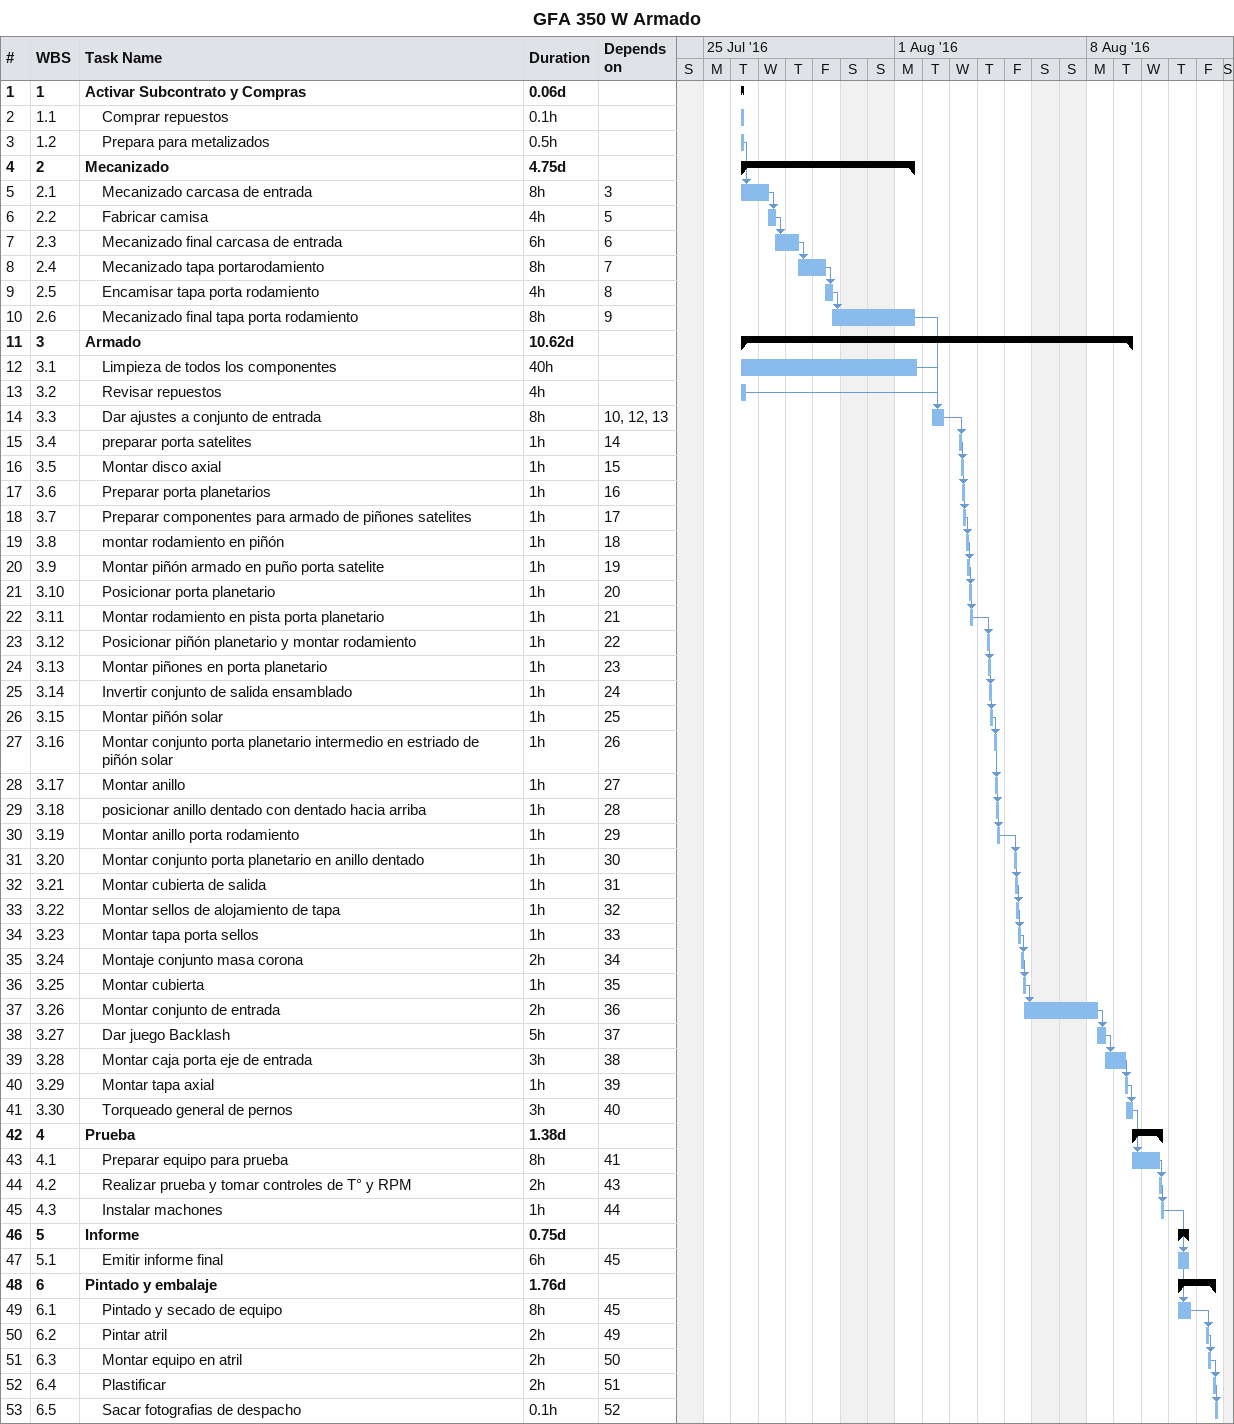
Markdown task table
GFA 350 W Armado

| ID | WBS | Task | Duration | Start | Finish | Predecessors |
|---|---|---|---|---|---|---|
| 1 | 1 | **Activar Subcontrato y Compras** | 0.06d | 2016-07-26 | 2016-07-26 |  |
| 2 | 1.1 | Comprar repuestos | 0.1h | 2016-07-26 | 2016-07-26 |  |
| 3 | 1.2 | Prepara para metalizados | 0.5h | 2016-07-26 | 2016-07-26 |  |
| 4 | 2 | **Mecanizado** | 4.75d | 2016-07-26 | 2016-08-01 |  |
| 5 | 2.1 | Mecanizado carcasa de entrada | 8h | 2016-07-26 | 2016-07-27 | 3 |
| 6 | 2.2 | Fabricar camisa | 4h | 2016-07-27 | 2016-07-27 | 5 |
| 7 | 2.3 | Mecanizado final carcasa de entrada | 6h | 2016-07-27 | 2016-07-28 | 6 |
| 8 | 2.4 | Mecanizado tapa portarodamiento | 8h | 2016-07-28 | 2016-07-29 | 7 |
| 9 | 2.5 | Encamisar tapa porta rodamiento | 4h | 2016-07-29 | 2016-07-29 | 8 |
| 10 | 2.6 | Mecanizado final tapa porta rodamiento | 8h | 2016-07-29 | 2016-08-01 | 9 |
| 11 | 3 | **Armado** | 10.62d | 2016-07-26 | 2016-08-09 |  |
| 12 | 3.1 | Limpieza de todos los componentes | 40h | 2016-07-26 | 2016-08-01 |  |
| 13 | 3.2 | Revisar repuestos | 4h | 2016-07-26 | 2016-07-26 |  |
| 14 | 3.3 | Dar ajustes a conjunto de entrada | 8h | 2016-08-02 | 2016-08-02 | 10, 12, 13 |
| 15 | 3.4 | preparar porta satelites | 1h | 2016-08-03 | 2016-08-03 | 14 |
| 16 | 3.5 | Montar disco axial | 1h | 2016-08-03 | 2016-08-03 | 15 |
| 17 | 3.6 | Preparar porta planetarios | 1h | 2016-08-03 | 2016-08-03 | 16 |
| 18 | 3.7 | Preparar componentes para armado de piñones satelites | 1h | 2016-08-03 | 2016-08-03 | 17 |
| 19 | 3.8 | montar rodamiento en piñón | 1h | 2016-08-03 | 2016-08-03 | 18 |
| 20 | 3.9 | Montar piñón armado en puño porta satelite | 1h | 2016-08-03 | 2016-08-03 | 19 |
| 21 | 3.10 | Posicionar porta planetario | 1h | 2016-08-03 | 2016-08-03 | 20 |
| 22 | 3.11 | Montar rodamiento en pista porta planetario | 1h | 2016-08-03 | 2016-08-03 | 21 |
| 23 | 3.12 | Posicionar piñón planetario y montar rodamiento | 1h | 2016-08-04 | 2016-08-04 | 22 |
| 24 | 3.13 | Montar piñones en porta planetario | 1h | 2016-08-04 | 2016-08-04 | 23 |
| 25 | 3.14 | Invertir conjunto de salida ensamblado | 1h | 2016-08-04 | 2016-08-04 | 24 |
| 26 | 3.15 | Montar piñón solar | 1h | 2016-08-04 | 2016-08-04 | 25 |
| 27 | 3.16 | Montar conjunto porta planetario intermedio en estriado de piñón solar | 1h | 2016-08-04 | 2016-08-04 | 26 |
| 28 | 3.17 | Montar anillo | 1h | 2016-08-04 | 2016-08-04 | 27 |
| 29 | 3.18 | posicionar anillo dentado con dentado hacia arriba | 1h | 2016-08-04 | 2016-08-04 | 28 |
| 30 | 3.19 | Montar anillo porta rodamiento | 1h | 2016-08-04 | 2016-08-04 | 29 |
| 31 | 3.20 | Montar conjunto porta planetario en anillo dentado | 1h | 2016-08-05 | 2016-08-05 | 30 |
| 32 | 3.21 | Montar cubierta de salida | 1h | 2016-08-05 | 2016-08-05 | 31 |
| 33 | 3.22 | Montar sellos de alojamiento de tapa | 1h | 2016-08-05 | 2016-08-05 | 32 |
| 34 | 3.23 | Montar tapa porta sellos | 1h | 2016-08-05 | 2016-08-05 | 33 |
| 35 | 3.24 | Montaje conjunto masa corona | 2h | 2016-08-05 | 2016-08-05 | 34 |
| 36 | 3.25 | Montar cubierta | 1h | 2016-08-05 | 2016-08-05 | 35 |
| 37 | 3.26 | Montar conjunto de entrada | 2h | 2016-08-05 | 2016-08-08 | 36 |
| 38 | 3.27 | Dar juego Backlash | 5h | 2016-08-08 | 2016-08-08 | 37 |
| 39 | 3.28 | Montar caja porta eje de entrada | 3h | 2016-08-08 | 2016-08-09 | 38 |
| 40 | 3.29 | Montar tapa axial | 1h | 2016-08-09 | 2016-08-09 | 39 |
| 41 | 3.30 | Torqueado general de pernos | 3h | 2016-08-09 | 2016-08-09 | 40 |
| 42 | 4 | **Prueba** | 1.38d | 2016-08-09 | 2016-08-10 |  |
| 43 | 4.1 | Preparar equipo para prueba | 8h | 2016-08-09 | 2016-08-10 | 41 |
| 44 | 4.2 | Realizar prueba y tomar controles de T° y RPM | 2h | 2016-08-10 | 2016-08-10 | 43 |
| 45 | 4.3 | Instalar machones | 1h | 2016-08-10 | 2016-08-10 | 44 |
| 46 | 5 | **Informe** | 0.75d | 2016-08-11 | 2016-08-11 |  |
| 47 | 5.1 | Emitir informe final | 6h | 2016-08-11 | 2016-08-11 | 45 |
| 48 | 6 | **Pintado y embalaje** | 1.76d | 2016-08-11 | 2016-08-12 |  |
| 49 | 6.1 | Pintado y secado de equipo | 8h | 2016-08-11 | 2016-08-11 | 45 |
| 50 | 6.2 | Pintar atril | 2h | 2016-08-12 | 2016-08-12 | 49 |
| 51 | 6.3 | Montar equipo en atril | 2h | 2016-08-12 | 2016-08-12 | 50 |
| 52 | 6.4 | Plastificar | 2h | 2016-08-12 | 2016-08-12 | 51 |
| 53 | 6.5 | Sacar fotografias de despacho | 0.1h | 2016-08-12 | 2016-08-12 | 52 |
